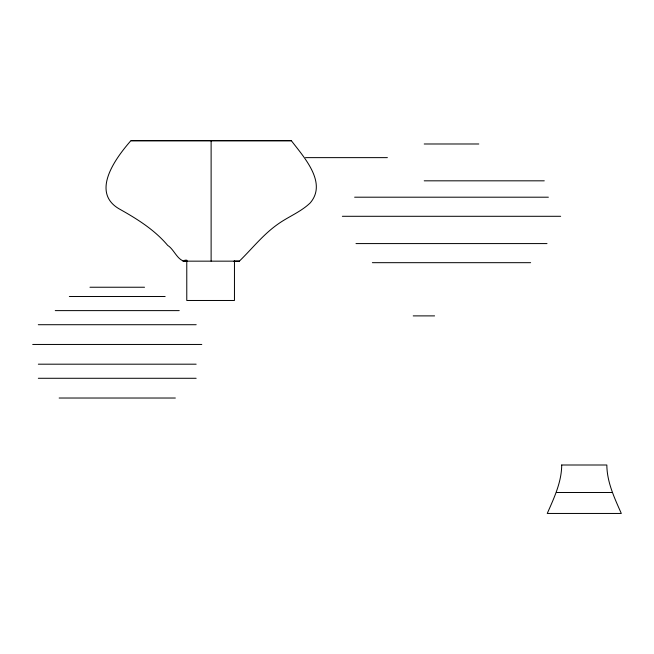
<?xml version="1.0" encoding="UTF-8"?>
<svg xmlns="http://www.w3.org/2000/svg" width="654" height="654" viewBox="0 0 654 654"><rect width="100%" height="100%" fill="white"/><g stroke="black" fill="none" stroke-linecap="round" stroke-linejoin="round"><path stroke-width="0.98" d="M233.911 261.191L239.339 261.167C251.97 248.888 262.957 234.737 277.435 224.486C288.013 216.776 300.726 212.076 310.225 202.903C327.67 182.556 303.415 156.608 291.283 140.61L130.947 140.61C115.75 157.974 89.631 192.905 120.222 209.468C137.626 219.245 154.728 230.004 167.735 245.446C174.626 249.558 178.125 262.908 187.494 261.183M182.867 261.159L239.364 261.159M131.176 140.806L291.055 140.806M424.217 143.986L478.785 143.986M305.516 157.63L387.381 157.63M424.217 180.823L544.275 180.823M354.632 197.197L548.371 197.197M342.353 216.294L560.65 216.294M355.997 243.582L547.006 243.582M184.886 260.194L186.88 260.194M372.371 262.679L530.631 262.679M89.958 287.237L144.534 287.237M69.34 296.515L165.151 296.515M55.247 310.617L179.237 310.617M413.222 315.89L434.583 315.89M38.3 324.711L196.192 324.711M32.7 344.454L201.792 344.454M38.333 364.188L196.151 364.188M38.333 378.282L196.151 378.282M59.146 398.024L175.346 398.024M556.783 492.503L611.768 492.503M234.459 260.84L234.459 300.48L186.774 300.48L186.774 260.84M211.119 140.61L211.119 261.109M561.712 465.002C561.606 482.17 554.028 498.062 547.251 513.455L621.3 513.455C614.523 498.062 606.945 482.17 606.838 465.002L561.712 465.002"/></g></svg>
